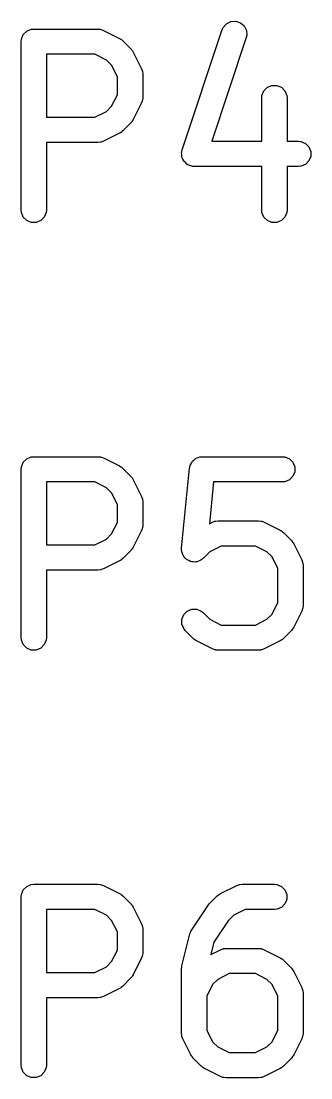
# Model space of a CAD drawing. Extents: x 2.61 to 8.6, y -5.69 to -1.89.
# Drawn here: x 7.8633 to 7.931, y -3.0371 to -2.79 of the extents above; entities that cross this region are included whole.
import ezdxf

# ---------------------------------------------------------------- set-up
doc = ezdxf.new("R2010")
doc.units = 0
doc.header["$MEASUREMENT"] = 0
doc.layers.add('BLACK', color=7, linetype='CONTINUOUS')

msp = doc.modelspace()

# ---------------------------------------------------------------- linework, layer by layer
at = {"layer": 'BLACK', "linetype": 'CONTINUOUS'}
for p, q in [((7.91231, -2.79007), (7.91346, -2.78999)), ((7.91346, -2.78999), (7.91455, -2.79035)), ((7.86376, -2.79315), (7.86458, -2.79233)), ((7.86458, -2.79233), (7.86564, -2.79189)), ((7.86564, -2.79189), (7.86622, -2.79184)), ((7.86622, -2.79184), (7.88121, -2.79184)), ((7.88121, -2.79184), (7.88179, -2.79189)), ((7.88179, -2.79189), (7.88189, -2.79193)), ((7.88189, -2.79193), (7.88199, -2.79194)), ((7.88199, -2.79194), (7.88254, -2.79215)), ((7.88254, -2.79215), (7.88628, -2.79402)), ((7.90091, -2.8201), (7.91028, -2.79198)), ((7.91028, -2.79198), (7.91052, -2.79145)), ((7.91052, -2.79145), (7.91128, -2.79058)), ((7.91128, -2.79058), (7.91231, -2.79007)), ((7.91455, -2.79035), (7.91542, -2.7911)), ((7.91542, -2.7911), (7.91593, -2.79214)), ((7.91593, -2.79214), (7.91602, -2.79328)), ((7.86326, -2.79479), (7.86332, -2.79421)), ((7.86326, -2.83416), (7.86326, -2.79479)), ((7.86332, -2.79421), (7.86376, -2.79315)), ((7.88628, -2.79402), (7.88653, -2.79418)), ((7.88653, -2.79418), (7.8866, -2.79421)), ((7.8866, -2.79421), (7.88669, -2.79428)), ((7.88669, -2.79428), (7.88677, -2.79433)), ((7.88677, -2.79433), (7.88683, -2.79439)), ((7.88683, -2.79439), (7.88705, -2.79458)), ((7.88705, -2.79458), (7.88893, -2.79645)), ((7.91589, -2.79385), (7.90781, -2.81808)), ((7.91602, -2.79328), (7.91589, -2.79385)), ((7.88893, -2.79645), (7.88911, -2.79668)), ((7.88911, -2.79668), (7.88917, -2.79673)), ((7.88917, -2.79673), (7.88923, -2.79682)), ((7.88923, -2.79682), (7.88929, -2.7969)), ((7.88929, -2.7969), (7.88932, -2.79697)), ((7.88932, -2.79697), (7.88948, -2.79722)), ((7.88948, -2.79722), (7.89135, -2.80097)), ((7.88052, -2.79774), (7.86917, -2.79774)), ((7.86917, -2.79774), (7.86917, -2.81246)), ((7.88322, -2.79909), (7.88052, -2.79774)), ((7.88441, -2.80029), (7.88322, -2.79909)), ((7.88576, -2.80299), (7.88441, -2.80029)), ((7.89135, -2.80097), (7.89156, -2.80151)), ((7.89156, -2.80151), (7.89157, -2.80162)), ((7.89157, -2.80162), (7.89161, -2.80171)), ((7.89161, -2.80171), (7.89167, -2.80229)), ((7.89167, -2.80229), (7.89167, -2.80791)), ((7.88576, -2.80722), (7.88576, -2.80299)), ((7.88441, -2.80991), (7.88576, -2.80722)), ((7.91951, -2.80791), (7.91956, -2.80734)), ((7.91956, -2.80734), (7.92, -2.80627)), ((7.92, -2.80627), (7.92082, -2.80546)), ((7.92082, -2.80546), (7.92188, -2.80502)), ((7.92188, -2.80502), (7.92304, -2.80502)), ((7.92304, -2.80502), (7.9241, -2.80546)), ((7.9241, -2.80546), (7.92491, -2.80627)), ((7.92491, -2.80627), (7.92536, -2.80734)), ((7.92536, -2.80734), (7.92541, -2.80791)), ((7.89135, -2.80923), (7.88948, -2.81298)), ((7.89156, -2.80869), (7.89135, -2.80923)), ((7.89157, -2.80859), (7.89156, -2.80869)), ((7.89161, -2.80849), (7.89157, -2.80859)), ((7.89167, -2.80791), (7.89161, -2.80849)), ((7.91951, -2.81808), (7.91951, -2.80791)), ((7.92541, -2.80791), (7.92541, -2.81808)), ((7.88052, -2.81246), (7.88322, -2.81111)), ((7.88322, -2.81111), (7.88441, -2.80991)), ((7.86917, -2.81246), (7.88052, -2.81246)), ((7.88893, -2.81375), (7.88705, -2.81563)), ((7.88911, -2.81352), (7.88893, -2.81375)), ((7.88917, -2.81347), (7.88911, -2.81352)), ((7.88923, -2.81338), (7.88917, -2.81347)), ((7.88929, -2.8133), (7.88923, -2.81338)), ((7.88932, -2.81323), (7.88929, -2.8133)), ((7.88948, -2.81298), (7.88932, -2.81323)), ((7.88628, -2.81618), (7.88254, -2.81805)), ((7.88653, -2.81602), (7.88628, -2.81618)), ((7.8866, -2.81599), (7.88653, -2.81602)), ((7.88669, -2.81593), (7.8866, -2.81599)), ((7.88677, -2.81587), (7.88669, -2.81593)), ((7.88683, -2.81581), (7.88677, -2.81587)), ((7.88705, -2.81563), (7.88683, -2.81581)), ((7.88121, -2.81837), (7.86917, -2.81837)), ((7.86917, -2.81837), (7.86917, -2.83416)), ((7.88179, -2.81831), (7.88121, -2.81837)), ((7.88189, -2.81827), (7.88179, -2.81831)), ((7.88199, -2.81826), (7.88189, -2.81827)), ((7.88254, -2.81805), (7.88199, -2.81826)), ((7.90781, -2.81808), (7.91951, -2.81808)), ((7.92541, -2.81808), (7.92808, -2.81808)), ((7.92808, -2.81808), (7.92866, -2.81814)), ((7.92866, -2.81814), (7.92972, -2.81858)), ((7.92972, -2.81858), (7.93054, -2.8194)), ((7.93054, -2.8194), (7.93098, -2.82046)), ((7.90078, -2.82067), (7.90082, -2.82052)), ((7.90082, -2.82114), (7.90078, -2.82067)), ((7.90082, -2.82046), (7.90085, -2.82039)), ((7.90082, -2.82052), (7.90082, -2.82046)), ((7.90082, -2.82161), (7.90082, -2.82114)), ((7.90086, -2.82171), (7.90082, -2.82161)), ((7.90085, -2.82039), (7.90091, -2.8201)), ((7.90086, -2.82182), (7.90086, -2.82171)), ((7.90108, -2.82224), (7.90086, -2.82182)), ((7.93098, -2.82161), (7.93054, -2.82268)), ((7.93098, -2.82046), (7.93098, -2.82161)), ((7.90126, -2.82268), (7.90108, -2.82224)), ((7.90133, -2.82275), (7.90126, -2.82268)), ((7.90138, -2.82285), (7.90133, -2.82275)), ((7.90174, -2.82316), (7.90138, -2.82285)), ((7.90207, -2.82349), (7.90174, -2.82316)), ((7.90217, -2.82353), (7.90207, -2.82349)), ((7.90225, -2.8236), (7.90217, -2.82353)), ((7.9027, -2.82375), (7.90225, -2.8236)), ((7.90314, -2.82393), (7.9027, -2.82375)), ((7.90329, -2.82395), (7.90314, -2.82393)), ((7.90334, -2.82397), (7.90329, -2.82395)), ((7.90342, -2.82396), (7.90334, -2.82397)), ((7.90371, -2.82399), (7.90342, -2.82396)), ((7.91951, -2.82399), (7.90371, -2.82399)), ((7.91951, -2.83416), (7.91951, -2.82399)), ((7.92808, -2.82399), (7.92541, -2.82399)), ((7.92541, -2.82399), (7.92541, -2.83416)), ((7.92866, -2.82393), (7.92808, -2.82399)), ((7.92972, -2.82349), (7.92866, -2.82393)), ((7.93054, -2.82268), (7.92972, -2.82349)), ((7.86332, -2.83474), (7.86326, -2.83416)), ((7.86917, -2.83416), (7.86911, -2.83474)), ((7.91956, -2.83474), (7.91951, -2.83416)), ((7.92541, -2.83416), (7.92536, -2.83474)), ((7.86376, -2.8358), (7.86332, -2.83474)), ((7.86458, -2.83662), (7.86376, -2.8358)), ((7.86564, -2.83706), (7.86458, -2.83662)), ((7.86786, -2.83662), (7.86679, -2.83706)), ((7.86867, -2.8358), (7.86786, -2.83662)), ((7.86911, -2.83474), (7.86867, -2.8358)), ((7.92, -2.8358), (7.91956, -2.83474)), ((7.92082, -2.83662), (7.92, -2.8358)), ((7.92188, -2.83706), (7.92082, -2.83662)), ((7.9241, -2.83662), (7.92304, -2.83706)), ((7.92491, -2.8358), (7.9241, -2.83662)), ((7.92536, -2.83474), (7.92491, -2.8358)), ((7.86679, -2.83706), (7.86564, -2.83706)), ((7.92304, -2.83706), (7.92188, -2.83706)), ((7.86332, -2.89421), (7.86376, -2.89315)), ((7.86376, -2.89315), (7.86458, -2.89233)), ((7.86458, -2.89233), (7.86564, -2.89189)), ((7.86564, -2.89189), (7.86622, -2.89184)), ((7.86622, -2.89184), (7.88121, -2.89184)), ((7.88121, -2.89184), (7.88179, -2.89189)), ((7.88179, -2.89189), (7.88189, -2.89193)), ((7.88189, -2.89193), (7.88199, -2.89194)), ((7.88199, -2.89194), (7.88254, -2.89215)), ((7.88254, -2.89215), (7.88628, -2.89402)), ((7.90276, -2.89393), (7.90297, -2.89355)), ((7.90297, -2.89355), (7.90313, -2.89315)), ((7.90313, -2.89315), (7.90324, -2.89304)), ((7.90324, -2.89304), (7.90331, -2.89291)), ((7.90331, -2.89291), (7.90364, -2.89264)), ((7.90364, -2.89264), (7.90395, -2.89233)), ((7.90395, -2.89233), (7.90408, -2.89228)), ((7.90408, -2.89228), (7.9042, -2.89218)), ((7.9042, -2.89218), (7.90461, -2.89206)), ((7.90461, -2.89206), (7.90501, -2.89189)), ((7.90501, -2.89189), (7.90523, -2.89187)), ((7.90523, -2.89187), (7.9053, -2.89185)), ((7.9053, -2.89185), (7.90537, -2.89186)), ((7.90537, -2.89186), (7.90559, -2.89184)), ((7.90559, -2.89184), (7.92433, -2.89184)), ((7.92433, -2.89184), (7.92491, -2.89189)), ((7.92491, -2.89189), (7.92597, -2.89233)), ((7.92597, -2.89233), (7.92679, -2.89315)), ((7.92679, -2.89315), (7.92723, -2.89421)), ((7.86326, -2.89479), (7.86332, -2.89421)), ((7.86326, -2.93416), (7.86326, -2.89479)), ((7.88628, -2.89402), (7.88653, -2.89418)), ((7.88653, -2.89418), (7.8866, -2.89421)), ((7.8866, -2.89421), (7.88669, -2.89428)), ((7.88669, -2.89428), (7.88677, -2.89433)), ((7.88677, -2.89433), (7.88683, -2.89439)), ((7.88683, -2.89439), (7.88705, -2.89458)), ((7.88705, -2.89458), (7.88893, -2.89645)), ((7.90077, -2.91324), (7.90265, -2.8945)), ((7.90265, -2.8945), (7.90269, -2.89429)), ((7.90269, -2.89421), (7.90272, -2.89415)), ((7.90269, -2.89429), (7.90269, -2.89421)), ((7.90272, -2.89415), (7.90276, -2.89393)), ((7.92723, -2.89537), (7.92679, -2.89643)), ((7.92723, -2.89421), (7.92723, -2.89537)), ((7.88052, -2.89774), (7.86917, -2.89774)), ((7.86917, -2.89774), (7.86917, -2.91246)), ((7.88322, -2.89909), (7.88052, -2.89774)), ((7.88893, -2.89645), (7.88911, -2.89668)), ((7.88911, -2.89668), (7.88917, -2.89673)), ((7.88917, -2.89673), (7.88923, -2.89682)), ((7.88923, -2.89682), (7.88929, -2.8969)), ((7.88929, -2.8969), (7.88932, -2.89697)), ((7.88932, -2.89697), (7.88948, -2.89722)), ((7.88948, -2.89722), (7.89135, -2.90097)), ((7.90826, -2.89774), (7.90728, -2.90751)), ((7.92433, -2.89774), (7.90826, -2.89774)), ((7.92491, -2.89769), (7.92433, -2.89774)), ((7.92597, -2.89725), (7.92491, -2.89769)), ((7.92679, -2.89643), (7.92597, -2.89725)), ((7.88441, -2.90029), (7.88322, -2.89909)), ((7.88576, -2.90299), (7.88441, -2.90029)), ((7.89135, -2.90097), (7.89156, -2.90151)), ((7.88576, -2.90722), (7.88576, -2.90299)), ((7.89156, -2.90151), (7.89157, -2.90162)), ((7.89157, -2.90162), (7.89161, -2.90171)), ((7.89161, -2.90171), (7.89167, -2.90229)), ((7.89167, -2.90229), (7.89167, -2.90791)), ((7.88441, -2.90991), (7.88576, -2.90722)), ((7.89157, -2.90859), (7.89156, -2.90869)), ((7.89161, -2.90849), (7.89157, -2.90859)), ((7.89167, -2.90791), (7.89161, -2.90849)), ((7.90728, -2.90751), (7.90802, -2.90715)), ((7.90802, -2.90715), (7.90856, -2.90694)), ((7.90856, -2.90694), (7.90866, -2.90693)), ((7.90866, -2.90693), (7.90876, -2.90689)), ((7.90876, -2.90689), (7.90934, -2.90684)), ((7.90934, -2.90684), (7.91871, -2.90684)), ((7.91871, -2.90684), (7.91929, -2.90689)), ((7.91929, -2.90689), (7.91938, -2.90693)), ((7.91938, -2.90693), (7.91949, -2.90694)), ((7.91949, -2.90694), (7.92003, -2.90715)), ((7.92003, -2.90715), (7.92378, -2.90902)), ((7.88052, -2.91246), (7.88322, -2.91111)), ((7.88322, -2.91111), (7.88441, -2.90991)), ((7.89135, -2.90923), (7.88948, -2.91298)), ((7.89156, -2.90869), (7.89135, -2.90923)), ((7.92378, -2.90902), (7.92403, -2.90918)), ((7.92403, -2.90918), (7.9241, -2.90921)), ((7.9241, -2.90921), (7.92418, -2.90927)), ((7.92418, -2.90927), (7.92427, -2.90933)), ((7.92427, -2.90933), (7.92432, -2.90939)), ((7.92432, -2.90939), (7.92455, -2.90958)), ((7.92455, -2.90958), (7.92642, -2.91145)), ((7.86917, -2.91246), (7.88052, -2.91246)), ((7.88911, -2.91352), (7.88893, -2.91375)), ((7.88917, -2.91347), (7.88911, -2.91352)), ((7.88923, -2.91338), (7.88917, -2.91347)), ((7.88929, -2.9133), (7.88923, -2.91338)), ((7.88932, -2.91323), (7.88929, -2.9133)), ((7.88948, -2.91298), (7.88932, -2.91323)), ((7.90077, -2.91382), (7.90077, -2.91324)), ((7.91003, -2.91274), (7.90734, -2.91409)), ((7.91801, -2.91274), (7.91003, -2.91274)), ((7.92071, -2.91409), (7.91801, -2.91274)), ((7.92642, -2.91145), (7.92661, -2.91168)), ((7.92661, -2.91168), (7.92667, -2.91173)), ((7.92667, -2.91173), (7.92672, -2.91182)), ((7.92672, -2.91182), (7.92679, -2.9119)), ((7.92679, -2.9119), (7.92682, -2.91197)), ((7.92682, -2.91197), (7.92698, -2.91222)), ((7.92698, -2.91222), (7.92885, -2.91597)), ((7.88653, -2.91602), (7.88628, -2.91618)), ((7.8866, -2.91599), (7.88653, -2.91602)), ((7.88669, -2.91593), (7.8866, -2.91599)), ((7.88677, -2.91587), (7.88669, -2.91593)), ((7.88683, -2.91581), (7.88677, -2.91587)), ((7.88705, -2.91563), (7.88683, -2.91581)), ((7.88893, -2.91375), (7.88705, -2.91563)), ((7.90082, -2.91397), (7.90077, -2.91382)), ((7.90082, -2.91411), (7.90082, -2.91397)), ((7.90098, -2.91451), (7.90082, -2.91411)), ((7.90111, -2.91493), (7.90098, -2.91451)), ((7.9012, -2.91504), (7.90111, -2.91493)), ((7.90126, -2.91518), (7.9012, -2.91504)), ((7.90156, -2.91548), (7.90126, -2.91518)), ((7.90184, -2.91582), (7.90156, -2.91548)), ((7.90197, -2.91589), (7.90184, -2.91582)), ((7.90207, -2.91599), (7.90197, -2.91589)), ((7.90247, -2.91616), (7.90207, -2.91599)), ((7.90522, -2.91605), (7.9051, -2.91614)), ((7.90535, -2.91599), (7.90522, -2.91605)), ((7.9058, -2.91563), (7.90535, -2.91599)), ((7.90734, -2.91409), (7.9058, -2.91563)), ((7.92191, -2.91529), (7.92071, -2.91409)), ((7.92326, -2.91798), (7.92191, -2.91529)), ((7.92885, -2.91597), (7.92906, -2.91651)), ((7.88121, -2.91837), (7.86917, -2.91837)), ((7.86917, -2.91837), (7.86917, -2.93416)), ((7.88179, -2.91831), (7.88121, -2.91837)), ((7.88189, -2.91827), (7.88179, -2.91831)), ((7.88199, -2.91826), (7.88189, -2.91827)), ((7.88254, -2.91805), (7.88199, -2.91826)), ((7.88628, -2.91618), (7.88254, -2.91805)), ((7.90285, -2.91636), (7.90247, -2.91616)), ((7.903, -2.91638), (7.90285, -2.91636)), ((7.90314, -2.91643), (7.903, -2.91638)), ((7.90357, -2.91643), (7.90314, -2.91643)), ((7.904, -2.91648), (7.90357, -2.91643)), ((7.90414, -2.91643), (7.904, -2.91648)), ((7.90429, -2.91643), (7.90414, -2.91643)), ((7.90469, -2.91627), (7.90429, -2.91643)), ((7.9051, -2.91614), (7.90469, -2.91627)), ((7.92326, -2.92596), (7.92326, -2.91798)), ((7.92906, -2.91651), (7.92906, -2.91661)), ((7.92906, -2.91661), (7.92911, -2.91671)), ((7.92911, -2.91671), (7.92916, -2.91729)), ((7.92916, -2.91729), (7.92916, -2.92666)), ((7.92191, -2.92866), (7.92326, -2.92596)), ((7.90126, -2.92877), (7.90207, -2.92796)), ((7.90207, -2.92796), (7.90314, -2.92751)), ((7.90314, -2.92751), (7.90429, -2.92751)), ((7.90429, -2.92751), (7.90535, -2.92796)), ((7.90535, -2.92796), (7.9058, -2.92832)), ((7.9058, -2.92832), (7.90734, -2.92986)), ((7.92885, -2.92798), (7.92698, -2.93173)), ((7.92906, -2.92744), (7.92885, -2.92798)), ((7.92911, -2.92724), (7.92906, -2.92734)), ((7.92906, -2.92734), (7.92906, -2.92744)), ((7.92916, -2.92666), (7.92911, -2.92724)), ((7.90082, -2.92983), (7.90126, -2.92877)), ((7.90082, -2.93099), (7.90082, -2.92983)), ((7.90734, -2.92986), (7.91003, -2.93121)), ((7.91801, -2.93121), (7.92071, -2.92986)), ((7.92071, -2.92986), (7.92191, -2.92866)), ((7.90126, -2.93205), (7.90082, -2.93099)), ((7.90162, -2.9325), (7.90126, -2.93205)), ((7.9035, -2.93437), (7.90162, -2.9325)), ((7.91003, -2.93121), (7.91801, -2.93121)), ((7.92642, -2.9325), (7.92455, -2.93437)), ((7.92661, -2.93227), (7.92642, -2.9325)), ((7.92667, -2.93222), (7.92661, -2.93227)), ((7.92672, -2.93213), (7.92667, -2.93222)), ((7.92679, -2.93205), (7.92672, -2.93213)), ((7.92682, -2.93198), (7.92679, -2.93205)), ((7.92698, -2.93173), (7.92682, -2.93198)), ((7.86332, -2.93474), (7.86326, -2.93416)), ((7.86376, -2.9358), (7.86332, -2.93474)), ((7.86458, -2.93662), (7.86376, -2.9358)), ((7.86867, -2.9358), (7.86786, -2.93662)), ((7.86911, -2.93474), (7.86867, -2.9358)), ((7.86917, -2.93416), (7.86911, -2.93474)), ((7.90373, -2.93456), (7.9035, -2.93437)), ((7.90378, -2.93462), (7.90373, -2.93456)), ((7.90387, -2.93467), (7.90378, -2.93462)), ((7.90395, -2.93474), (7.90387, -2.93467)), ((7.90402, -2.93477), (7.90395, -2.93474)), ((7.90427, -2.93493), (7.90402, -2.93477)), ((7.90802, -2.9368), (7.90427, -2.93493)), ((7.92378, -2.93493), (7.92003, -2.9368)), ((7.92403, -2.93477), (7.92378, -2.93493)), ((7.9241, -2.93474), (7.92403, -2.93477)), ((7.92418, -2.93467), (7.9241, -2.93474)), ((7.92427, -2.93462), (7.92418, -2.93467)), ((7.92432, -2.93456), (7.92427, -2.93462)), ((7.92455, -2.93437), (7.92432, -2.93456)), ((7.86564, -2.93706), (7.86458, -2.93662)), ((7.86679, -2.93706), (7.86564, -2.93706)), ((7.86786, -2.93662), (7.86679, -2.93706)), ((7.90856, -2.93701), (7.90802, -2.9368)), ((7.90866, -2.93702), (7.90856, -2.93701)), ((7.90876, -2.93706), (7.90866, -2.93702)), ((7.90934, -2.93711), (7.90876, -2.93706)), ((7.91871, -2.93711), (7.90934, -2.93711)), ((7.91929, -2.93706), (7.91871, -2.93711)), ((7.91938, -2.93702), (7.91929, -2.93706)), ((7.91949, -2.93701), (7.91938, -2.93702)), ((7.92003, -2.9368), (7.91949, -2.93701)), ((7.86376, -2.99315), (7.86458, -2.99233)), ((7.86458, -2.99233), (7.86564, -2.99189)), ((7.86564, -2.99189), (7.86622, -2.99184)), ((7.86622, -2.99184), (7.88121, -2.99184)), ((7.88121, -2.99184), (7.88179, -2.99189)), ((7.88179, -2.99189), (7.88189, -2.99193)), ((7.88189, -2.99193), (7.88199, -2.99194)), ((7.88199, -2.99194), (7.88254, -2.99215)), ((7.88254, -2.99215), (7.88628, -2.99402)), ((7.90989, -2.99402), (7.91364, -2.99215)), ((7.91364, -2.99215), (7.91418, -2.99194)), ((7.91418, -2.99194), (7.91429, -2.99193)), ((7.91429, -2.99193), (7.91438, -2.99189)), ((7.91438, -2.99189), (7.91496, -2.99184)), ((7.91496, -2.99184), (7.92246, -2.99184)), ((7.92246, -2.99184), (7.92304, -2.99189)), ((7.92304, -2.99189), (7.9241, -2.99233)), ((7.9241, -2.99233), (7.92491, -2.99315)), ((7.86326, -2.99479), (7.86332, -2.99421)), ((7.86326, -3.03416), (7.86326, -2.99479)), ((7.86332, -2.99421), (7.86376, -2.99315)), ((7.88628, -2.99402), (7.88653, -2.99418)), ((7.88653, -2.99418), (7.8866, -2.99421)), ((7.8866, -2.99421), (7.88669, -2.99428)), ((7.88669, -2.99428), (7.88677, -2.99433)), ((7.88677, -2.99433), (7.88683, -2.99439)), ((7.88683, -2.99439), (7.88705, -2.99458)), ((7.88705, -2.99458), (7.88893, -2.99645)), ((7.90725, -2.99645), (7.90912, -2.99458)), ((7.90912, -2.99458), (7.90935, -2.99439)), ((7.90935, -2.99439), (7.9094, -2.99433)), ((7.9094, -2.99433), (7.90949, -2.99428)), ((7.90949, -2.99428), (7.90957, -2.99421)), ((7.90957, -2.99421), (7.90964, -2.99418)), ((7.90964, -2.99418), (7.90989, -2.99402)), ((7.92491, -2.99315), (7.92536, -2.99421)), ((7.92536, -2.99421), (7.92536, -2.99537)), ((7.88893, -2.99645), (7.88911, -2.99668)), ((7.88911, -2.99668), (7.88917, -2.99673)), ((7.88917, -2.99673), (7.88923, -2.99682)), ((7.88923, -2.99682), (7.88929, -2.9969)), ((7.88929, -2.9969), (7.88932, -2.99697)), ((7.88932, -2.99697), (7.88948, -2.99722)), ((7.88948, -2.99722), (7.89135, -3.00097)), ((7.90313, -3.00253), (7.90688, -2.9969)), ((7.90688, -2.9969), (7.90706, -2.99668)), ((7.90688, -2.9969), (7.90688, -2.9969)), ((7.90688, -2.9969), (7.90688, -2.9969)), ((7.90706, -2.99668), (7.90725, -2.99645)), ((7.90725, -2.99645), (7.90725, -2.99645)), ((7.90725, -2.99645), (7.90725, -2.99645)), ((7.9241, -2.99725), (7.92304, -2.99769)), ((7.92491, -2.99643), (7.9241, -2.99725)), ((7.92536, -2.99537), (7.92491, -2.99643)), ((7.88052, -2.99774), (7.86917, -2.99774)), ((7.86917, -2.99774), (7.86917, -3.01246)), ((7.88322, -2.99909), (7.88052, -2.99774)), ((7.88441, -3.00029), (7.88322, -2.99909)), ((7.91296, -2.99909), (7.91163, -3.00042)), ((7.91566, -2.99774), (7.91296, -2.99909)), ((7.92246, -2.99774), (7.91566, -2.99774)), ((7.92304, -2.99769), (7.92246, -2.99774)), ((7.88576, -3.00299), (7.88441, -3.00029)), ((7.89135, -3.00097), (7.89156, -3.00151)), ((7.89156, -3.00151), (7.89157, -3.00162)), ((7.89157, -3.00162), (7.89161, -3.00171)), ((7.89161, -3.00171), (7.89167, -3.00229)), ((7.89167, -3.00229), (7.89167, -3.00791)), ((7.90296, -3.00284), (7.90313, -3.00253)), ((7.91163, -3.00042), (7.90833, -3.00538)), ((7.88576, -3.00722), (7.88576, -3.00299)), ((7.90085, -3.01095), (7.90272, -3.00345)), ((7.90272, -3.00345), (7.90284, -3.00311)), ((7.90284, -3.00311), (7.90286, -3.00304)), ((7.90286, -3.00304), (7.90289, -3.00297)), ((7.90289, -3.00297), (7.90292, -3.0029)), ((7.90292, -3.0029), (7.90296, -3.00284)), ((7.88441, -3.00991), (7.88576, -3.00722)), ((7.90833, -3.00538), (7.9076, -3.00829)), ((7.9076, -3.00829), (7.90989, -3.00715)), ((7.90989, -3.00715), (7.91043, -3.00694)), ((7.91043, -3.00694), (7.91054, -3.00693)), ((7.91054, -3.00693), (7.91063, -3.00689)), ((7.91063, -3.00689), (7.91121, -3.00684)), ((7.91121, -3.00684), (7.91871, -3.00684)), ((7.91871, -3.00684), (7.91929, -3.00689)), ((7.91929, -3.00689), (7.91938, -3.00693)), ((7.91938, -3.00693), (7.91949, -3.00694)), ((7.91949, -3.00694), (7.92003, -3.00715)), ((7.92003, -3.00715), (7.92378, -3.00902)), ((7.88322, -3.01111), (7.88441, -3.00991)), ((7.89135, -3.00923), (7.88948, -3.01298)), ((7.89156, -3.00869), (7.89135, -3.00923)), ((7.89157, -3.00859), (7.89156, -3.00869)), ((7.89161, -3.00849), (7.89157, -3.00859)), ((7.89167, -3.00791), (7.89161, -3.00849)), ((7.92378, -3.00902), (7.92403, -3.00918)), ((7.92403, -3.00918), (7.9241, -3.00921)), ((7.9241, -3.00921), (7.92418, -3.00927)), ((7.92418, -3.00927), (7.92427, -3.00933)), ((7.92427, -3.00933), (7.92432, -3.00939)), ((7.92432, -3.00939), (7.92455, -3.00958)), ((7.92455, -3.00958), (7.92642, -3.01145)), ((7.86917, -3.01246), (7.88052, -3.01246)), ((7.88052, -3.01246), (7.88322, -3.01111)), ((7.90076, -3.01152), (7.90079, -3.0113)), ((7.90077, -3.01156), (7.90076, -3.01152)), ((7.90076, -3.01166), (7.90077, -3.01156)), ((7.90076, -3.02666), (7.90076, -3.01166)), ((7.90079, -3.0113), (7.90082, -3.01109)), ((7.90082, -3.01109), (7.90083, -3.01105)), ((7.90083, -3.01105), (7.90085, -3.01095)), ((7.92642, -3.01145), (7.92661, -3.01168)), ((7.92661, -3.01168), (7.92667, -3.01173)), ((7.92667, -3.01173), (7.92672, -3.01182)), ((7.92672, -3.01182), (7.92679, -3.0119)), ((7.92679, -3.0119), (7.92682, -3.01197)), ((7.92682, -3.01197), (7.92698, -3.01222)), ((7.92698, -3.01222), (7.92885, -3.01597)), ((7.88893, -3.01375), (7.88705, -3.01563)), ((7.88911, -3.01352), (7.88893, -3.01375)), ((7.88917, -3.01347), (7.88911, -3.01352)), ((7.88923, -3.01338), (7.88917, -3.01347)), ((7.88929, -3.0133), (7.88923, -3.01338)), ((7.88932, -3.01323), (7.88929, -3.0133)), ((7.88948, -3.01298), (7.88932, -3.01323)), ((7.90921, -3.01409), (7.90801, -3.01529)), ((7.91191, -3.01274), (7.90921, -3.01409)), ((7.91801, -3.01274), (7.91191, -3.01274)), ((7.92071, -3.01409), (7.91801, -3.01274)), ((7.92191, -3.01529), (7.92071, -3.01409)), ((7.88628, -3.01618), (7.88254, -3.01805)), ((7.88653, -3.01602), (7.88628, -3.01618)), ((7.8866, -3.01599), (7.88653, -3.01602)), ((7.88669, -3.01593), (7.8866, -3.01599)), ((7.88677, -3.01587), (7.88669, -3.01593)), ((7.88683, -3.01581), (7.88677, -3.01587)), ((7.88705, -3.01563), (7.88683, -3.01581)), ((7.90801, -3.01529), (7.90666, -3.01798)), ((7.92326, -3.01798), (7.92191, -3.01529)), ((7.92885, -3.01597), (7.92906, -3.01651)), ((7.92906, -3.01651), (7.92906, -3.01661)), ((7.92906, -3.01661), (7.92911, -3.01671)), ((7.92911, -3.01671), (7.92916, -3.01729)), ((7.92916, -3.01729), (7.92916, -3.02666)), ((7.88121, -3.01837), (7.86917, -3.01837)), ((7.86917, -3.01837), (7.86917, -3.03416)), ((7.88179, -3.01831), (7.88121, -3.01837)), ((7.88189, -3.01827), (7.88179, -3.01831)), ((7.88199, -3.01826), (7.88189, -3.01827)), ((7.88254, -3.01805), (7.88199, -3.01826)), ((7.90666, -3.01798), (7.90666, -3.02596)), ((7.92326, -3.02596), (7.92326, -3.01798)), ((7.90082, -3.02724), (7.90076, -3.02666)), ((7.90086, -3.02734), (7.90082, -3.02724)), ((7.90666, -3.02596), (7.90801, -3.02866)), ((7.92191, -3.02866), (7.92326, -3.02596)), ((7.92911, -3.02724), (7.92906, -3.02734)), ((7.92916, -3.02666), (7.92911, -3.02724)), ((7.90086, -3.02744), (7.90086, -3.02734)), ((7.90107, -3.02798), (7.90086, -3.02744)), ((7.90295, -3.03173), (7.90107, -3.02798)), ((7.90801, -3.02866), (7.90921, -3.02986)), ((7.92071, -3.02986), (7.92191, -3.02866)), ((7.92885, -3.02798), (7.92698, -3.03173)), ((7.92906, -3.02744), (7.92885, -3.02798)), ((7.92906, -3.02734), (7.92906, -3.02744)), ((7.9031, -3.03198), (7.90295, -3.03173)), ((7.90313, -3.03205), (7.9031, -3.03198)), ((7.9032, -3.03213), (7.90313, -3.03205)), ((7.90325, -3.03222), (7.9032, -3.03213)), ((7.90331, -3.03227), (7.90325, -3.03222)), ((7.90921, -3.02986), (7.91191, -3.03121)), ((7.91191, -3.03121), (7.91801, -3.03121)), ((7.91801, -3.03121), (7.92071, -3.02986)), ((7.92667, -3.03222), (7.92661, -3.03227)), ((7.92672, -3.03213), (7.92667, -3.03222)), ((7.92679, -3.03205), (7.92672, -3.03213)), ((7.92682, -3.03198), (7.92679, -3.03205)), ((7.92698, -3.03173), (7.92682, -3.03198)), ((7.86332, -3.03474), (7.86326, -3.03416)), ((7.86917, -3.03416), (7.86911, -3.03474)), ((7.9035, -3.0325), (7.90331, -3.03227)), ((7.90537, -3.03437), (7.9035, -3.0325)), ((7.9056, -3.03456), (7.90537, -3.03437)), ((7.90565, -3.03462), (7.9056, -3.03456)), ((7.90574, -3.03467), (7.90565, -3.03462)), ((7.90582, -3.03474), (7.90574, -3.03467)), ((7.92418, -3.03467), (7.9241, -3.03474)), ((7.92427, -3.03462), (7.92418, -3.03467)), ((7.92432, -3.03456), (7.92427, -3.03462)), ((7.92455, -3.03437), (7.92432, -3.03456)), ((7.92642, -3.0325), (7.92455, -3.03437)), ((7.92661, -3.03227), (7.92642, -3.0325)), ((7.86376, -3.0358), (7.86332, -3.03474)), ((7.86458, -3.03662), (7.86376, -3.0358)), ((7.86564, -3.03706), (7.86458, -3.03662)), ((7.86679, -3.03706), (7.86564, -3.03706)), ((7.86786, -3.03662), (7.86679, -3.03706)), ((7.86867, -3.0358), (7.86786, -3.03662)), ((7.86911, -3.03474), (7.86867, -3.0358)), ((7.90589, -3.03477), (7.90582, -3.03474)), ((7.90614, -3.03493), (7.90589, -3.03477)), ((7.90989, -3.0368), (7.90614, -3.03493)), ((7.91043, -3.03701), (7.90989, -3.0368)), ((7.91054, -3.03702), (7.91043, -3.03701)), ((7.91063, -3.03706), (7.91054, -3.03702)), ((7.91121, -3.03711), (7.91063, -3.03706)), ((7.91871, -3.03711), (7.91121, -3.03711)), ((7.91929, -3.03706), (7.91871, -3.03711)), ((7.91938, -3.03702), (7.91929, -3.03706)), ((7.91949, -3.03701), (7.91938, -3.03702)), ((7.92003, -3.0368), (7.91949, -3.03701)), ((7.92378, -3.03493), (7.92003, -3.0368)), ((7.92403, -3.03477), (7.92378, -3.03493)), ((7.9241, -3.03474), (7.92403, -3.03477))]:
    msp.add_line(p, q, dxfattribs=at)

doc.saveas('drawing.dxf')
